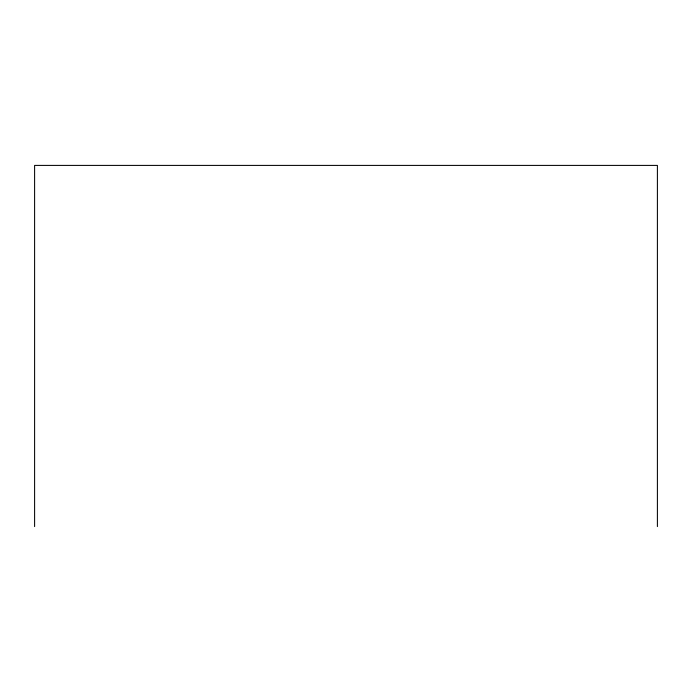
<?xml version="1.0" encoding="UTF-8"?>
<svg xmlns="http://www.w3.org/2000/svg" width="692" height="692" viewBox="0 0 692 692"><rect width="100%" height="100%" fill="white"/><g stroke="black" fill="none" stroke-linecap="round" stroke-linejoin="round"><path stroke-width="1.04" d="M657.4 526.595L657.4 165.405L34.6 165.405L34.6 526.595"/></g></svg>
